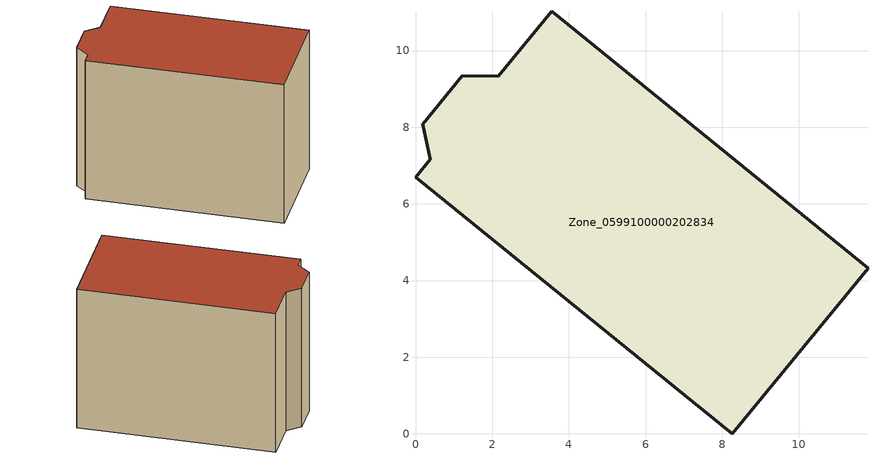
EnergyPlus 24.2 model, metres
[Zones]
Zone_0599100000202834
 floor ground (C_G): 0.39,7.17 0.19,8.08 1.22,9.34 2.15,9.33 3.55,11.03 11.8,4.32 8.27,0 0,6.69 z0
 wall outside (C_F): 8.27,0 11.8,4.32 3.55,11.03 2.15,9.33 1.22,9.34 0.19,8.08 0.39,7.17 0,6.69 8.27,0 z0:8.43
 roof outside (C_R): 0.19,8.08 0.39,7.17 0,6.69 8.27,0 11.8,4.32 3.55,11.03 2.15,9.33 1.22,9.34 z8.43
[BUILDING]
Pand.0599100000202834: North Axis=0; Terrain=City; Loads Convergence Tolerance Value=0.04; Temperature Convergence Tolerance Value=0.4; Solar Distribution=FullExterior; Maximum Number of Warmup Days=25; Minimum Number of Warmup Days=1
[Site:Location]
Rotterdam.The.Hague.AP_ZH_NLD Design_Conditions: Latitude=51.96; Longitude=4.45; Time Zone=1; Elevation=-4.5
[SITE:GROUNDTEMPERATURE:BUILDINGSURFACE]
18, 18, 18, 18, 18, 18, 18, 18, 18, 18, 18, 18
[MATERIAL] Thermal Absorptance=0.9; Solar Absorptance=0.7; Visible Absorptance=0.7
Name | Roughness | Thickness | Conductivity | Density | Specific Heat
G.TI.1946 | MediumSmooth | 0.15 | 1 | 540 | 1210
F.TI.1946 | Rough | 0.3 | 0.857143 | 1920 | 840
R.TI.1946 | MediumRough | 0.2 | 0.1 | 1500 | 1000
[CONSTRUCTION]
C_G: G.TI.1946
C_F: F.TI.1946
C_R: R.TI.1946
[ZONE]
Zone_0599100000202834: Type=1; Multiplier=1; Ceiling Height=Autocalculate; Volume=Autocalculate; Floor Area=autocalculate; Part of Total Floor Area=Yes
[ZONEINFILTRATION:DESIGNFLOWRATE]
Infil_Zone_0599100000202834: Zone or ZoneList or Space or SpaceList=Zone_0599100000202834; Schedule=AlwaysOn; Design Flow Rate Calculation Method=Flow/Area; Flow Rate per Floor Area=0.003; Constant Term Coefficient=1; Temperature Term Coefficient=0; Velocity Term Coefficient=0; Velocity Squared Term Coefficient=0
[HVACTEMPLATE:ZONE:IDEALLOADSAIRSYSTEM]
Zone_0599100000202834: Maximum Heating Supply Air Temperature=50; Minimum Cooling Supply Air Temperature=13; Maximum Heating Supply Air Humidity Ratio=0.0156; Minimum Cooling Supply Air Humidity Ratio=0.0077; Heating Limit=NoLimit; Cooling Limit=NoLimit; Dehumidification Control Type=ConstantSensibleHeatRatio; Cooling Sensible Heat Ratio=0.7; Dehumidification Setpoint=60; Humidification Control Type=None; Humidification Setpoint=30; Outdoor Air Method=None; Outdoor Air Flow Rate per Person=0.00944; Outdoor Air Flow Rate per Zone Floor Area=0; Outdoor Air Flow Rate per Zone=0; Demand Controlled Ventilation Type=None; Outdoor Air Economizer Type=NoEconomizer; Heat Recovery Type=None; Sensible Heat Recovery Effectiveness=0.7; Latent Heat Recovery Effectiveness=0.65
[ZONECONTROL:THERMOSTAT]
ThermostatControl_Zone_0599100000202834: Zone or ZoneList=Zone_0599100000202834; Control Type Schedule=DualSetpointControlType; Control 1=Thermostat_Zone_0599100000202834; Temperature Difference Between Cutout And Setpoint=0
[THERMOSTATSETPOINT:DUALSETPOINT]
Thermostat_Zone_0599100000202834: Heating Setpoint Temperature Schedule=HeatingSetpoint_Zone_0599100000202834; Cooling Setpoint Temperature Schedule=CoolingSetpoint_Zone_0599100000202834
[SCHEDULE:COMPACT]
HeatingSetpoint_Zone_0599100000202834: Through: 12/31, For: AllDays, Until: 24:00, 21
CoolingSetpoint_Zone_0599100000202834: Through: 12/31, For: AllDays, Until: 24:00, 24
DualSetpointControlType: Through: 12/31, For: AllDays, Until: 24:00, 4
AlwaysOn: Through: 12/31, For: AllDays, Until: 24:00, 1
